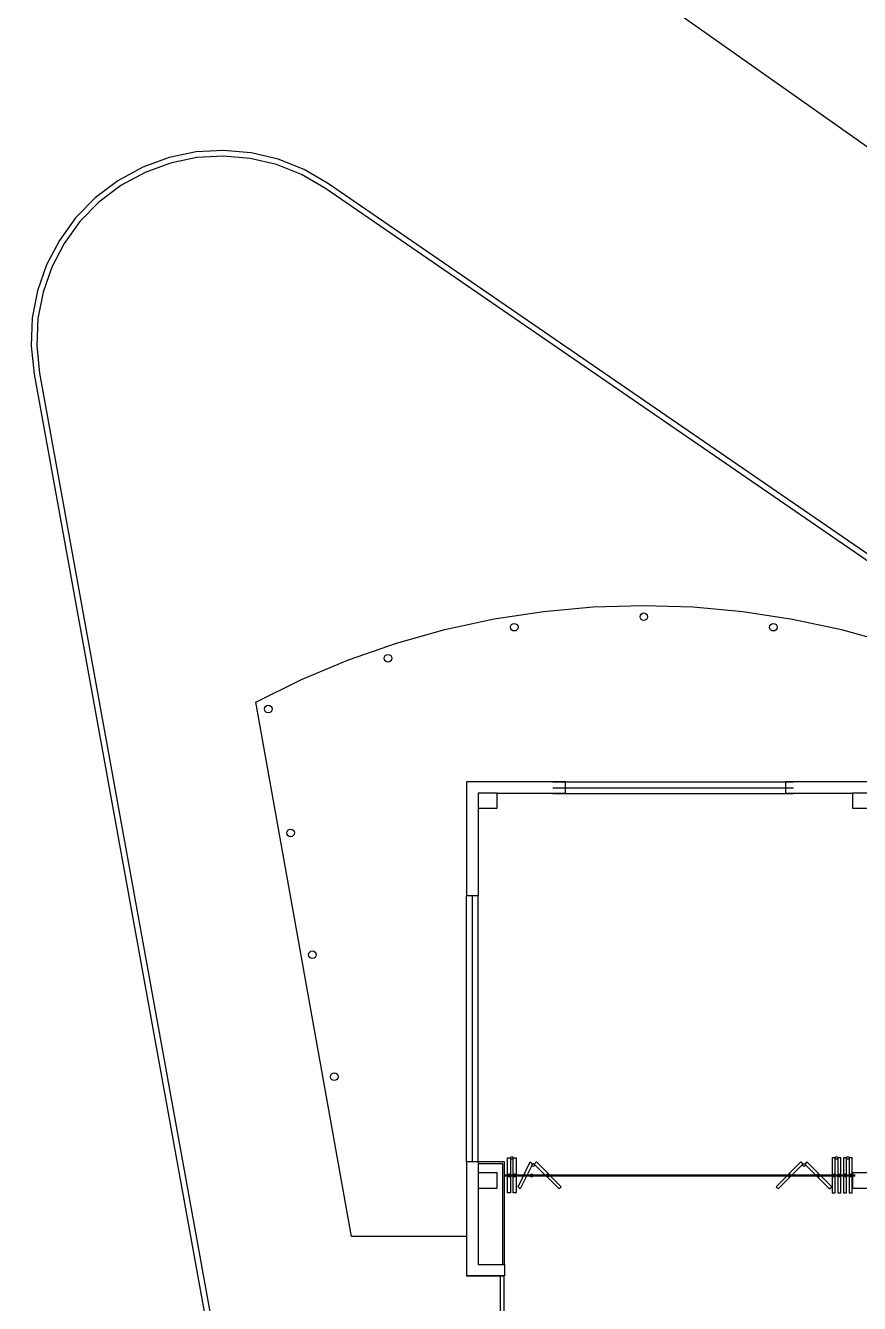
# Model space of a CAD drawing. Header units: metres. Extents: x 2 to 323, y -2 to 254.
# Drawn here: x 55.29 to 77.23, y 164.32 to 197.96 of the extents above; entities that cross this region are included whole.
import ezdxf

# ---------------------------------------------------------------- set-up
doc = ezdxf.new("R2010")
doc.units = ezdxf.units.M
for name, color, linetype in [('0-CARPINTERIAS', 7, 'Continuous'), ('0-EST CORTE', 7, 'Continuous'), ('0-MUROS EXISTENTES', 7, 'Continuous'), ('0-PROYECCIONES', 7, 'Continuous'), ('0-VISTA-005', 7, 'Continuous'), ('0-VISTA-010', 7, 'Continuous')]:
    doc.layers.add(name, color=color, linetype=linetype)

msp = doc.modelspace()

# ---------------------------------------------------------------- linework, layer by layer
at = {"layer": '0-CARPINTERIAS'}
for p, q in [((67.896, 167.708), (77.116, 167.708)), ((67.896, 167.708), (77.116, 167.708)), ((67.896, 167.708), (77.116, 167.708)), ((67.896, 167.681), (77.116, 167.681)), ((67.896, 167.681), (77.116, 167.681)), ((67.896, 167.681), (77.116, 167.681))]:
    msp.add_line(p, q, dxfattribs=at)
for points in [[(68.049, 167.233), (67.971, 167.233), (67.971, 168.155), (68.049, 168.155), (68.049, 167.233)], [(68.049, 167.233), (67.971, 167.233), (67.971, 168.155), (68.049, 168.155), (68.049, 167.233)], [(68.049, 167.233), (67.971, 167.233), (67.971, 168.155), (68.049, 168.155), (68.049, 167.233)], [(68.12, 168.155), (68.117, 168.141), (68.109, 168.13), (68.098, 168.123), (68.084, 168.12), (68.071, 168.123), (68.059, 168.13), (68.052, 168.141), (68.049, 168.155), (68.052, 168.169), (68.059, 168.18), (68.071, 168.188), (68.084, 168.191), (68.098, 168.188), (68.109, 168.18), (68.117, 168.169), (68.12, 168.155)], [(68.12, 168.155), (68.117, 168.141), (68.109, 168.13), (68.098, 168.123), (68.084, 168.12), (68.071, 168.123), (68.059, 168.13), (68.052, 168.141), (68.049, 168.155), (68.052, 168.169), (68.059, 168.18), (68.071, 168.188), (68.084, 168.191), (68.098, 168.188), (68.109, 168.18), (68.117, 168.169), (68.12, 168.155)], [(68.12, 168.155), (68.117, 168.141), (68.109, 168.13), (68.098, 168.123), (68.084, 168.12), (68.071, 168.123), (68.059, 168.13), (68.052, 168.141), (68.049, 168.155), (68.052, 168.169), (68.059, 168.18), (68.071, 168.188), (68.084, 168.191), (68.098, 168.188), (68.109, 168.18), (68.117, 168.169), (68.12, 168.155)], [(68.198, 167.233), (68.12, 167.233), (68.12, 168.155), (68.198, 168.155), (68.198, 167.233)], [(68.198, 167.233), (68.12, 167.233), (68.12, 168.155), (68.198, 168.155), (68.198, 167.233)], [(68.198, 167.233), (68.12, 167.233), (68.12, 168.155), (68.198, 168.155), (68.198, 167.233)], [(68.305, 167.341), (68.25, 167.396), (68.57, 168.048), (68.625, 167.993), (68.305, 167.341)], [(68.305, 167.341), (68.25, 167.396), (68.57, 168.048), (68.625, 167.993), (68.305, 167.341)], [(68.305, 167.341), (68.25, 167.396), (68.57, 168.048), (68.625, 167.993), (68.305, 167.341)], [(68.685, 167.968), (68.682, 167.954), (68.675, 167.943), (68.664, 167.935), (68.65, 167.932), (68.636, 167.935), (68.625, 167.943), (68.617, 167.954), (68.615, 167.968), (68.617, 167.981), (68.625, 167.993), (68.636, 168), (68.65, 168.003), (68.664, 168), (68.675, 167.993), (68.682, 167.981), (68.685, 167.968)], [(68.685, 167.968), (68.682, 167.954), (68.675, 167.943), (68.664, 167.935), (68.65, 167.932), (68.636, 167.935), (68.625, 167.943), (68.617, 167.954), (68.615, 167.968), (68.617, 167.981), (68.625, 167.993), (68.636, 168), (68.65, 168.003), (68.664, 168), (68.675, 167.993), (68.682, 167.981), (68.685, 167.968)], [(68.685, 167.968), (68.682, 167.954), (68.675, 167.943), (68.664, 167.935), (68.65, 167.932), (68.636, 167.935), (68.625, 167.943), (68.617, 167.954), (68.615, 167.968), (68.617, 167.981), (68.625, 167.993), (68.636, 168), (68.65, 168.003), (68.664, 168), (68.675, 167.993), (68.682, 167.981), (68.685, 167.968)], [(69.327, 167.341), (69.382, 167.396), (68.73, 168.048), (68.675, 167.993), (69.327, 167.341)], [(69.327, 167.341), (69.382, 167.396), (68.73, 168.048), (68.675, 167.993), (69.327, 167.341)], [(69.327, 167.341), (69.382, 167.396), (68.73, 168.048), (68.675, 167.993), (69.327, 167.341)], [(75.092, 167.341), (75.037, 167.396), (75.689, 168.048), (75.744, 167.993), (75.092, 167.341)], [(75.092, 167.341), (75.037, 167.396), (75.689, 168.048), (75.744, 167.993), (75.092, 167.341)], [(75.092, 167.341), (75.037, 167.396), (75.689, 168.048), (75.744, 167.993), (75.092, 167.341)], [(75.804, 167.968), (75.801, 167.954), (75.794, 167.943), (75.783, 167.935), (75.769, 167.932), (75.755, 167.935), (75.744, 167.943), (75.736, 167.954), (75.734, 167.968), (75.736, 167.981), (75.744, 167.993), (75.755, 168), (75.769, 168.003), (75.783, 168), (75.794, 167.993), (75.801, 167.981), (75.804, 167.968)], [(75.804, 167.968), (75.801, 167.954), (75.794, 167.943), (75.783, 167.935), (75.769, 167.932), (75.755, 167.935), (75.744, 167.943), (75.736, 167.954), (75.734, 167.968), (75.736, 167.981), (75.744, 167.993), (75.755, 168), (75.769, 168.003), (75.783, 168), (75.794, 167.993), (75.801, 167.981), (75.804, 167.968)], [(75.804, 167.968), (75.801, 167.954), (75.794, 167.943), (75.783, 167.935), (75.769, 167.932), (75.755, 167.935), (75.744, 167.943), (75.736, 167.954), (75.734, 167.968), (75.736, 167.981), (75.744, 167.993), (75.755, 168), (75.769, 168.003), (75.783, 168), (75.794, 167.993), (75.801, 167.981), (75.804, 167.968)], [(76.446, 167.341), (76.501, 167.396), (75.849, 168.048), (75.794, 167.993), (76.446, 167.341)], [(76.446, 167.341), (76.501, 167.396), (75.849, 168.048), (75.794, 167.993), (76.446, 167.341)], [(76.446, 167.341), (76.501, 167.396), (75.849, 168.048), (75.794, 167.993), (76.446, 167.341)], [(76.517, 167.233), (76.595, 167.233), (76.595, 168.155), (76.517, 168.155), (76.517, 167.233)], [(76.517, 167.233), (76.595, 167.233), (76.595, 168.155), (76.517, 168.155), (76.517, 167.233)], [(76.517, 167.233), (76.595, 167.233), (76.595, 168.155), (76.517, 168.155), (76.517, 167.233)], [(76.665, 168.155), (76.663, 168.141), (76.655, 168.13), (76.644, 168.123), (76.63, 168.12), (76.616, 168.123), (76.605, 168.13), (76.598, 168.141), (76.595, 168.155), (76.598, 168.169), (76.605, 168.18), (76.616, 168.188), (76.63, 168.191), (76.644, 168.188), (76.655, 168.18), (76.663, 168.169), (76.665, 168.155)], [(76.665, 168.155), (76.663, 168.141), (76.655, 168.13), (76.644, 168.123), (76.63, 168.12), (76.616, 168.123), (76.605, 168.13), (76.598, 168.141), (76.595, 168.155), (76.598, 168.169), (76.605, 168.18), (76.616, 168.188), (76.63, 168.191), (76.644, 168.188), (76.655, 168.18), (76.663, 168.169), (76.665, 168.155)], [(76.665, 168.155), (76.663, 168.141), (76.655, 168.13), (76.644, 168.123), (76.63, 168.12), (76.616, 168.123), (76.605, 168.13), (76.598, 168.141), (76.595, 168.155), (76.598, 168.169), (76.605, 168.18), (76.616, 168.188), (76.63, 168.191), (76.644, 168.188), (76.655, 168.18), (76.663, 168.169), (76.665, 168.155)], [(76.665, 167.233), (76.743, 167.233), (76.743, 168.155), (76.665, 168.155), (76.665, 167.233)], [(76.665, 167.233), (76.743, 167.233), (76.743, 168.155), (76.665, 168.155), (76.665, 167.233)], [(76.665, 167.233), (76.743, 167.233), (76.743, 168.155), (76.665, 168.155), (76.665, 167.233)], [(76.814, 167.233), (76.892, 167.233), (76.892, 168.155), (76.814, 168.155), (76.814, 167.233)], [(76.814, 167.233), (76.892, 167.233), (76.892, 168.155), (76.814, 168.155), (76.814, 167.233)], [(76.814, 167.233), (76.892, 167.233), (76.892, 168.155), (76.814, 168.155), (76.814, 167.233)], [(76.963, 168.155), (76.96, 168.141), (76.952, 168.13), (76.941, 168.123), (76.927, 168.12), (76.914, 168.123), (76.902, 168.13), (76.895, 168.141), (76.892, 168.155), (76.895, 168.169), (76.902, 168.18), (76.914, 168.188), (76.927, 168.191), (76.941, 168.188), (76.952, 168.18), (76.96, 168.169), (76.963, 168.155)], [(76.963, 168.155), (76.96, 168.141), (76.952, 168.13), (76.941, 168.123), (76.927, 168.12), (76.914, 168.123), (76.902, 168.13), (76.895, 168.141), (76.892, 168.155), (76.895, 168.169), (76.902, 168.18), (76.914, 168.188), (76.927, 168.191), (76.941, 168.188), (76.952, 168.18), (76.96, 168.169), (76.963, 168.155)], [(76.963, 168.155), (76.96, 168.141), (76.952, 168.13), (76.941, 168.123), (76.927, 168.12), (76.914, 168.123), (76.902, 168.13), (76.895, 168.141), (76.892, 168.155), (76.895, 168.169), (76.902, 168.18), (76.914, 168.188), (76.927, 168.191), (76.941, 168.188), (76.952, 168.18), (76.96, 168.169), (76.963, 168.155)], [(76.963, 167.233), (77.041, 167.233), (77.041, 168.155), (76.963, 168.155), (76.963, 167.233)], [(76.963, 167.233), (77.041, 167.233), (77.041, 168.155), (76.963, 168.155), (76.963, 167.233)], [(76.963, 167.233), (77.041, 167.233), (77.041, 168.155), (76.963, 168.155), (76.963, 167.233)], [(68.049, 167.694), (68.046, 167.679), (68.038, 167.667), (68.025, 167.658), (68.01, 167.655), (67.995, 167.658), (67.983, 167.667), (67.974, 167.679), (67.971, 167.694), (67.974, 167.709), (67.983, 167.722), (67.995, 167.73), (68.01, 167.733), (68.025, 167.73), (68.038, 167.722), (68.046, 167.709), (68.049, 167.694)], [(68.049, 167.694), (68.046, 167.679), (68.038, 167.667), (68.025, 167.658), (68.01, 167.655), (67.995, 167.658), (67.983, 167.667), (67.974, 167.679), (67.971, 167.694), (67.974, 167.709), (67.983, 167.722), (67.995, 167.73), (68.01, 167.733), (68.025, 167.73), (68.038, 167.722), (68.046, 167.709), (68.049, 167.694)], [(68.049, 167.694), (68.046, 167.679), (68.038, 167.667), (68.025, 167.658), (68.01, 167.655), (67.995, 167.658), (67.983, 167.667), (67.974, 167.679), (67.971, 167.694), (67.974, 167.709), (67.983, 167.722), (67.995, 167.73), (68.01, 167.733), (68.025, 167.73), (68.038, 167.722), (68.046, 167.709), (68.049, 167.694)], [(68.198, 167.694), (68.195, 167.679), (68.186, 167.667), (68.174, 167.658), (68.159, 167.655), (68.144, 167.658), (68.131, 167.667), (68.123, 167.679), (68.12, 167.694), (68.123, 167.709), (68.131, 167.722), (68.144, 167.73), (68.159, 167.733), (68.174, 167.73), (68.186, 167.722), (68.195, 167.709), (68.198, 167.694)], [(68.198, 167.694), (68.195, 167.679), (68.186, 167.667), (68.174, 167.658), (68.159, 167.655), (68.144, 167.658), (68.131, 167.667), (68.123, 167.679), (68.12, 167.694), (68.123, 167.709), (68.131, 167.722), (68.144, 167.73), (68.159, 167.733), (68.174, 167.73), (68.186, 167.722), (68.195, 167.709), (68.198, 167.694)], [(68.198, 167.694), (68.195, 167.679), (68.186, 167.667), (68.174, 167.658), (68.159, 167.655), (68.144, 167.658), (68.131, 167.667), (68.123, 167.679), (68.12, 167.694), (68.123, 167.709), (68.131, 167.722), (68.144, 167.73), (68.159, 167.733), (68.174, 167.73), (68.186, 167.722), (68.195, 167.709), (68.198, 167.694)], [(68.643, 167.694), (68.64, 167.679), (68.631, 167.667), (68.619, 167.658), (68.604, 167.655), (68.589, 167.658), (68.576, 167.667), (68.568, 167.679), (68.565, 167.694), (68.568, 167.709), (68.576, 167.722), (68.589, 167.73), (68.604, 167.733), (68.619, 167.73), (68.631, 167.722), (68.64, 167.709), (68.643, 167.694)], [(68.643, 167.694), (68.64, 167.679), (68.631, 167.667), (68.619, 167.658), (68.604, 167.655), (68.589, 167.658), (68.576, 167.667), (68.568, 167.679), (68.565, 167.694), (68.568, 167.709), (68.576, 167.722), (68.589, 167.73), (68.604, 167.733), (68.619, 167.73), (68.631, 167.722), (68.64, 167.709), (68.643, 167.694)], [(68.643, 167.694), (68.64, 167.679), (68.631, 167.667), (68.619, 167.658), (68.604, 167.655), (68.589, 167.658), (68.576, 167.667), (68.568, 167.679), (68.565, 167.694), (68.568, 167.709), (68.576, 167.722), (68.589, 167.73), (68.604, 167.733), (68.619, 167.73), (68.631, 167.722), (68.64, 167.709), (68.643, 167.694)], [(69.067, 167.694), (69.064, 167.679), (69.056, 167.667), (69.044, 167.658), (69.028, 167.655), (69.013, 167.658), (69.001, 167.667), (68.992, 167.679), (68.989, 167.694), (68.992, 167.709), (69.001, 167.722), (69.013, 167.73), (69.028, 167.733), (69.044, 167.73), (69.056, 167.722), (69.064, 167.709), (69.067, 167.694)], [(69.067, 167.694), (69.064, 167.679), (69.056, 167.667), (69.044, 167.658), (69.028, 167.655), (69.013, 167.658), (69.001, 167.667), (68.992, 167.679), (68.989, 167.694), (68.992, 167.709), (69.001, 167.722), (69.013, 167.73), (69.028, 167.733), (69.044, 167.73), (69.056, 167.722), (69.064, 167.709), (69.067, 167.694)], [(69.067, 167.694), (69.064, 167.679), (69.056, 167.667), (69.044, 167.658), (69.028, 167.655), (69.013, 167.658), (69.001, 167.667), (68.992, 167.679), (68.989, 167.694), (68.992, 167.709), (69.001, 167.722), (69.013, 167.73), (69.028, 167.733), (69.044, 167.73), (69.056, 167.722), (69.064, 167.709), (69.067, 167.694)], [(75.429, 167.694), (75.425, 167.679), (75.417, 167.667), (75.405, 167.658), (75.39, 167.655), (75.374, 167.658), (75.362, 167.667), (75.354, 167.679), (75.351, 167.694), (75.354, 167.709), (75.362, 167.722), (75.374, 167.73), (75.39, 167.733), (75.405, 167.73), (75.417, 167.722), (75.425, 167.709), (75.429, 167.694)], [(75.429, 167.694), (75.425, 167.679), (75.417, 167.667), (75.405, 167.658), (75.39, 167.655), (75.374, 167.658), (75.362, 167.667), (75.354, 167.679), (75.351, 167.694), (75.354, 167.709), (75.362, 167.722), (75.374, 167.73), (75.39, 167.733), (75.405, 167.73), (75.417, 167.722), (75.425, 167.709), (75.429, 167.694)], [(75.429, 167.694), (75.425, 167.679), (75.417, 167.667), (75.405, 167.658), (75.39, 167.655), (75.374, 167.658), (75.362, 167.667), (75.354, 167.679), (75.351, 167.694), (75.354, 167.709), (75.362, 167.722), (75.374, 167.73), (75.39, 167.733), (75.405, 167.73), (75.417, 167.722), (75.425, 167.709), (75.429, 167.694)], [(76.189, 167.694), (76.186, 167.679), (76.177, 167.667), (76.165, 167.658), (76.15, 167.655), (76.134, 167.658), (76.122, 167.667), (76.114, 167.679), (76.111, 167.694), (76.114, 167.709), (76.122, 167.722), (76.134, 167.73), (76.15, 167.733), (76.165, 167.73), (76.177, 167.722), (76.186, 167.709), (76.189, 167.694)], [(76.189, 167.694), (76.186, 167.679), (76.177, 167.667), (76.165, 167.658), (76.15, 167.655), (76.134, 167.658), (76.122, 167.667), (76.114, 167.679), (76.111, 167.694), (76.114, 167.709), (76.122, 167.722), (76.134, 167.73), (76.15, 167.733), (76.165, 167.73), (76.177, 167.722), (76.186, 167.709), (76.189, 167.694)], [(76.189, 167.694), (76.186, 167.679), (76.177, 167.667), (76.165, 167.658), (76.15, 167.655), (76.134, 167.658), (76.122, 167.667), (76.114, 167.679), (76.111, 167.694), (76.114, 167.709), (76.122, 167.722), (76.134, 167.73), (76.15, 167.733), (76.165, 167.73), (76.177, 167.722), (76.186, 167.709), (76.189, 167.694)], [(76.595, 167.694), (76.592, 167.679), (76.583, 167.667), (76.571, 167.658), (76.556, 167.655), (76.541, 167.658), (76.528, 167.667), (76.52, 167.679), (76.517, 167.694), (76.52, 167.709), (76.528, 167.722), (76.541, 167.73), (76.556, 167.733), (76.571, 167.73), (76.583, 167.722), (76.592, 167.709), (76.595, 167.694)], [(76.595, 167.694), (76.592, 167.679), (76.583, 167.667), (76.571, 167.658), (76.556, 167.655), (76.541, 167.658), (76.528, 167.667), (76.52, 167.679), (76.517, 167.694), (76.52, 167.709), (76.528, 167.722), (76.541, 167.73), (76.556, 167.733), (76.571, 167.73), (76.583, 167.722), (76.592, 167.709), (76.595, 167.694)], [(76.595, 167.694), (76.592, 167.679), (76.583, 167.667), (76.571, 167.658), (76.556, 167.655), (76.541, 167.658), (76.528, 167.667), (76.52, 167.679), (76.517, 167.694), (76.52, 167.709), (76.528, 167.722), (76.541, 167.73), (76.556, 167.733), (76.571, 167.73), (76.583, 167.722), (76.592, 167.709), (76.595, 167.694)], [(76.743, 167.694), (76.74, 167.679), (76.732, 167.667), (76.72, 167.658), (76.704, 167.655), (76.689, 167.658), (76.677, 167.667), (76.668, 167.679), (76.665, 167.694), (76.668, 167.709), (76.677, 167.722), (76.689, 167.73), (76.704, 167.733), (76.72, 167.73), (76.732, 167.722), (76.74, 167.709), (76.743, 167.694)], [(76.743, 167.694), (76.74, 167.679), (76.732, 167.667), (76.72, 167.658), (76.704, 167.655), (76.689, 167.658), (76.677, 167.667), (76.668, 167.679), (76.665, 167.694), (76.668, 167.709), (76.677, 167.722), (76.689, 167.73), (76.704, 167.733), (76.72, 167.73), (76.732, 167.722), (76.74, 167.709), (76.743, 167.694)], [(76.743, 167.694), (76.74, 167.679), (76.732, 167.667), (76.72, 167.658), (76.704, 167.655), (76.689, 167.658), (76.677, 167.667), (76.668, 167.679), (76.665, 167.694), (76.668, 167.709), (76.677, 167.722), (76.689, 167.73), (76.704, 167.733), (76.72, 167.73), (76.732, 167.722), (76.74, 167.709), (76.743, 167.694)], [(76.892, 167.694), (76.889, 167.679), (76.881, 167.667), (76.868, 167.658), (76.853, 167.655), (76.838, 167.658), (76.825, 167.667), (76.817, 167.679), (76.814, 167.694), (76.817, 167.709), (76.825, 167.722), (76.838, 167.73), (76.853, 167.733), (76.868, 167.73), (76.881, 167.722), (76.889, 167.709), (76.892, 167.694)], [(76.892, 167.694), (76.889, 167.679), (76.881, 167.667), (76.868, 167.658), (76.853, 167.655), (76.838, 167.658), (76.825, 167.667), (76.817, 167.679), (76.814, 167.694), (76.817, 167.709), (76.825, 167.722), (76.838, 167.73), (76.853, 167.733), (76.868, 167.73), (76.881, 167.722), (76.889, 167.709), (76.892, 167.694)], [(76.892, 167.694), (76.889, 167.679), (76.881, 167.667), (76.868, 167.658), (76.853, 167.655), (76.838, 167.658), (76.825, 167.667), (76.817, 167.679), (76.814, 167.694), (76.817, 167.709), (76.825, 167.722), (76.838, 167.73), (76.853, 167.733), (76.868, 167.73), (76.881, 167.722), (76.889, 167.709), (76.892, 167.694)], [(77.041, 167.694), (77.038, 167.679), (77.029, 167.667), (77.017, 167.658), (77.002, 167.655), (76.986, 167.658), (76.974, 167.667), (76.966, 167.679), (76.963, 167.694), (76.966, 167.709), (76.974, 167.722), (76.986, 167.73), (77.002, 167.733), (77.017, 167.73), (77.029, 167.722), (77.038, 167.709), (77.041, 167.694)], [(77.041, 167.694), (77.038, 167.679), (77.029, 167.667), (77.017, 167.658), (77.002, 167.655), (76.986, 167.658), (76.974, 167.667), (76.966, 167.679), (76.963, 167.694), (76.966, 167.709), (76.974, 167.722), (76.986, 167.73), (77.002, 167.733), (77.017, 167.73), (77.029, 167.722), (77.038, 167.709), (77.041, 167.694)], [(77.041, 167.694), (77.038, 167.679), (77.029, 167.667), (77.017, 167.658), (77.002, 167.655), (76.986, 167.658), (76.974, 167.667), (76.966, 167.679), (76.963, 167.694), (76.966, 167.709), (76.974, 167.722), (76.986, 167.73), (77.002, 167.733), (77.017, 167.73), (77.029, 167.722), (77.038, 167.709), (77.041, 167.694)]]:
    msp.add_lwpolyline(points, close=True, dxfattribs=at)
at = {"layer": '0-EST CORTE'}
for points in [[(67.196, 177.361), (67.696, 177.361), (67.696, 177.761), (67.196, 177.761), (67.196, 177.361)], [(67.196, 177.361), (67.696, 177.361), (67.696, 177.761), (67.196, 177.761), (67.196, 177.361)], [(77.046, 177.361), (77.546, 177.361), (77.546, 177.761), (77.046, 177.761), (77.046, 177.361)], [(77.046, 177.361), (77.546, 177.361), (77.546, 177.761), (77.046, 177.761), (77.046, 177.361)], [(67.196, 167.361), (67.696, 167.361), (67.696, 167.761), (67.196, 167.761), (67.196, 167.361)], [(67.196, 167.361), (67.696, 167.361), (67.696, 167.761), (67.196, 167.761), (67.196, 167.361)], [(77.046, 167.361), (77.546, 167.361), (77.546, 167.761), (77.046, 167.761), (77.046, 167.361)], [(77.046, 167.361), (77.546, 167.361), (77.546, 167.761), (77.046, 167.761), (77.046, 167.361)]]:
    msp.add_lwpolyline(points, close=True, dxfattribs=at)
at = {"layer": '0-MUROS EXISTENTES'}
for p, q in [((66.896, 178.052), (66.896, 175.052)), ((69.496, 178.052), (66.896, 178.052)), ((66.896, 178.052), (66.896, 175.052)), ((69.496, 178.052), (66.896, 178.052)), ((66.896, 178.052), (66.896, 175.052)), ((69.496, 178.052), (66.896, 178.052)), ((69.496, 177.752), (69.496, 178.052)), ((69.496, 177.752), (69.496, 178.052)), ((69.496, 177.752), (69.496, 178.052)), ((77.846, 178.052), (75.296, 178.052)), ((75.296, 177.752), (75.296, 178.052)), ((77.846, 178.052), (75.296, 178.052)), ((75.296, 177.752), (75.296, 178.052)), ((77.846, 178.052), (75.296, 178.052)), ((75.296, 177.752), (75.296, 178.052)), ((67.196, 177.752), (67.196, 175.052)), ((67.196, 177.752), (67.196, 175.052)), ((67.196, 177.752), (67.196, 175.052)), ((69.496, 177.752), (67.696, 177.752)), ((69.496, 177.752), (67.696, 177.752)), ((69.496, 177.752), (67.696, 177.752)), ((77.046, 177.752), (75.296, 177.752)), ((77.046, 177.752), (75.296, 177.752)), ((77.046, 177.752), (75.296, 177.752)), ((67.196, 175.052), (66.896, 175.052)), ((67.196, 175.052), (66.896, 175.052)), ((67.196, 175.052), (66.896, 175.052)), ((66.896, 168.052), (66.896, 165.052)), ((67.196, 168.052), (66.896, 168.052)), ((66.896, 168.052), (66.896, 165.052)), ((67.196, 168.052), (66.896, 168.052)), ((66.896, 168.052), (66.896, 165.052)), ((67.196, 168.052), (66.896, 168.052)), ((67.196, 168.052), (67.196, 165.352)), ((67.196, 168.052), (67.196, 165.352)), ((67.196, 168.052), (67.196, 165.352)), ((67.196, 165.352), (67.896, 165.352)), ((67.196, 165.352), (67.896, 165.352)), ((67.196, 165.352), (67.896, 165.352)), ((67.896, 165.352), (67.896, 165.052)), ((67.896, 165.352), (67.896, 165.052)), ((67.896, 165.352), (67.896, 165.052)), ((66.896, 165.052), (67.896, 165.052)), ((67.896, 165.052), (66.896, 165.052)), ((66.896, 165.052), (67.896, 165.052)), ((67.896, 165.052), (66.896, 165.052)), ((66.896, 165.052), (67.896, 165.052)), ((67.896, 165.052), (66.896, 165.052))]:
    msp.add_line(p, q, dxfattribs=at)
for points in [[(71.658, 182.4), (71.65, 182.361), (71.629, 182.329), (71.597, 182.308), (71.558, 182.3), (71.519, 182.308), (71.487, 182.329), (71.466, 182.361), (71.458, 182.4), (71.466, 182.439), (71.487, 182.471), (71.519, 182.492), (71.558, 182.5), (71.597, 182.492), (71.629, 182.471), (71.65, 182.439), (71.658, 182.4)], [(71.658, 182.4), (71.65, 182.361), (71.629, 182.329), (71.597, 182.308), (71.558, 182.3), (71.519, 182.308), (71.487, 182.329), (71.466, 182.361), (71.458, 182.4), (71.466, 182.439), (71.487, 182.471), (71.519, 182.492), (71.558, 182.5), (71.597, 182.492), (71.629, 182.471), (71.65, 182.439), (71.658, 182.4)], [(71.658, 182.4), (71.65, 182.361), (71.629, 182.329), (71.597, 182.308), (71.558, 182.3), (71.519, 182.308), (71.487, 182.329), (71.466, 182.361), (71.458, 182.4), (71.466, 182.439), (71.487, 182.471), (71.519, 182.492), (71.558, 182.5), (71.597, 182.492), (71.629, 182.471), (71.65, 182.439), (71.658, 182.4)], [(68.248, 182.126), (68.24, 182.087), (68.219, 182.055), (68.187, 182.034), (68.148, 182.026), (68.109, 182.034), (68.077, 182.055), (68.056, 182.087), (68.048, 182.126), (68.056, 182.165), (68.077, 182.197), (68.109, 182.218), (68.148, 182.226), (68.187, 182.218), (68.219, 182.197), (68.24, 182.165), (68.248, 182.126)], [(68.248, 182.126), (68.24, 182.087), (68.219, 182.055), (68.187, 182.034), (68.148, 182.026), (68.109, 182.034), (68.077, 182.055), (68.056, 182.087), (68.048, 182.126), (68.056, 182.165), (68.077, 182.197), (68.109, 182.218), (68.148, 182.226), (68.187, 182.218), (68.219, 182.197), (68.24, 182.165), (68.248, 182.126)], [(68.248, 182.126), (68.24, 182.087), (68.219, 182.055), (68.187, 182.034), (68.148, 182.026), (68.109, 182.034), (68.077, 182.055), (68.056, 182.087), (68.048, 182.126), (68.056, 182.165), (68.077, 182.197), (68.109, 182.218), (68.148, 182.226), (68.187, 182.218), (68.219, 182.197), (68.24, 182.165), (68.248, 182.126)], [(75.068, 182.126), (75.06, 182.087), (75.039, 182.055), (75.007, 182.034), (74.968, 182.026), (74.929, 182.034), (74.897, 182.055), (74.876, 182.087), (74.868, 182.126), (74.876, 182.165), (74.897, 182.197), (74.929, 182.218), (74.968, 182.226), (75.007, 182.218), (75.039, 182.197), (75.06, 182.165), (75.068, 182.126)], [(75.068, 182.126), (75.06, 182.087), (75.039, 182.055), (75.007, 182.034), (74.968, 182.026), (74.929, 182.034), (74.897, 182.055), (74.876, 182.087), (74.868, 182.126), (74.876, 182.165), (74.897, 182.197), (74.929, 182.218), (74.968, 182.226), (75.007, 182.218), (75.039, 182.197), (75.06, 182.165), (75.068, 182.126)], [(75.068, 182.126), (75.06, 182.087), (75.039, 182.055), (75.007, 182.034), (74.968, 182.026), (74.929, 182.034), (74.897, 182.055), (74.876, 182.087), (74.868, 182.126), (74.876, 182.165), (74.897, 182.197), (74.929, 182.218), (74.968, 182.226), (75.007, 182.218), (75.039, 182.197), (75.06, 182.165), (75.068, 182.126)], [(64.926, 181.309), (64.918, 181.27), (64.897, 181.239), (64.865, 181.217), (64.826, 181.209), (64.787, 181.217), (64.756, 181.239), (64.734, 181.27), (64.726, 181.309), (64.734, 181.348), (64.756, 181.38), (64.787, 181.401), (64.826, 181.409), (64.865, 181.401), (64.897, 181.38), (64.918, 181.348), (64.926, 181.309)], [(64.926, 181.309), (64.918, 181.27), (64.897, 181.239), (64.865, 181.217), (64.826, 181.209), (64.787, 181.217), (64.756, 181.239), (64.734, 181.27), (64.726, 181.309), (64.734, 181.348), (64.756, 181.38), (64.787, 181.401), (64.826, 181.409), (64.865, 181.401), (64.897, 181.38), (64.918, 181.348), (64.926, 181.309)], [(64.926, 181.309), (64.918, 181.27), (64.897, 181.239), (64.865, 181.217), (64.826, 181.209), (64.787, 181.217), (64.756, 181.239), (64.734, 181.27), (64.726, 181.309), (64.734, 181.348), (64.756, 181.38), (64.787, 181.401), (64.826, 181.409), (64.865, 181.401), (64.897, 181.38), (64.918, 181.348), (64.926, 181.309)], [(61.778, 179.971), (61.77, 179.933), (61.749, 179.901), (61.717, 179.879), (61.678, 179.871), (61.639, 179.879), (61.607, 179.901), (61.586, 179.933), (61.578, 179.971), (61.586, 180.01), (61.607, 180.042), (61.639, 180.064), (61.678, 180.071), (61.717, 180.064), (61.749, 180.042), (61.77, 180.01), (61.778, 179.971)], [(61.778, 179.971), (61.77, 179.933), (61.749, 179.901), (61.717, 179.879), (61.678, 179.871), (61.639, 179.879), (61.607, 179.901), (61.586, 179.933), (61.578, 179.971), (61.586, 180.01), (61.607, 180.042), (61.639, 180.064), (61.678, 180.071), (61.717, 180.064), (61.749, 180.042), (61.77, 180.01), (61.778, 179.971)], [(61.778, 179.971), (61.77, 179.933), (61.749, 179.901), (61.717, 179.879), (61.678, 179.871), (61.639, 179.879), (61.607, 179.901), (61.586, 179.933), (61.578, 179.971), (61.586, 180.01), (61.607, 180.042), (61.639, 180.064), (61.678, 180.071), (61.717, 180.064), (61.749, 180.042), (61.77, 180.01), (61.778, 179.971)], [(62.362, 176.711), (62.354, 176.673), (62.333, 176.641), (62.301, 176.619), (62.262, 176.611), (62.223, 176.619), (62.191, 176.641), (62.17, 176.673), (62.162, 176.711), (62.17, 176.75), (62.191, 176.782), (62.223, 176.804), (62.262, 176.811), (62.301, 176.804), (62.333, 176.782), (62.354, 176.75), (62.362, 176.711)], [(62.362, 176.711), (62.354, 176.673), (62.333, 176.641), (62.301, 176.619), (62.262, 176.611), (62.223, 176.619), (62.191, 176.641), (62.17, 176.673), (62.162, 176.711), (62.17, 176.75), (62.191, 176.782), (62.223, 176.804), (62.262, 176.811), (62.301, 176.804), (62.333, 176.782), (62.354, 176.75), (62.362, 176.711)], [(62.362, 176.711), (62.354, 176.673), (62.333, 176.641), (62.301, 176.619), (62.262, 176.611), (62.223, 176.619), (62.191, 176.641), (62.17, 176.673), (62.162, 176.711), (62.17, 176.75), (62.191, 176.782), (62.223, 176.804), (62.262, 176.811), (62.301, 176.804), (62.333, 176.782), (62.354, 176.75), (62.362, 176.711)], [(62.937, 173.503), (62.929, 173.464), (62.907, 173.432), (62.876, 173.411), (62.837, 173.403), (62.798, 173.411), (62.766, 173.432), (62.745, 173.464), (62.737, 173.503), (62.745, 173.542), (62.766, 173.573), (62.798, 173.595), (62.837, 173.603), (62.876, 173.595), (62.907, 173.573), (62.929, 173.542), (62.937, 173.503)], [(62.937, 173.503), (62.929, 173.464), (62.907, 173.432), (62.876, 173.411), (62.837, 173.403), (62.798, 173.411), (62.766, 173.432), (62.745, 173.464), (62.737, 173.503), (62.745, 173.542), (62.766, 173.573), (62.798, 173.595), (62.837, 173.603), (62.876, 173.595), (62.907, 173.573), (62.929, 173.542), (62.937, 173.503)], [(62.937, 173.503), (62.929, 173.464), (62.907, 173.432), (62.876, 173.411), (62.837, 173.403), (62.798, 173.411), (62.766, 173.432), (62.745, 173.464), (62.737, 173.503), (62.745, 173.542), (62.766, 173.573), (62.798, 173.595), (62.837, 173.603), (62.876, 173.595), (62.907, 173.573), (62.929, 173.542), (62.937, 173.503)], [(63.511, 170.294), (63.504, 170.255), (63.482, 170.223), (63.45, 170.202), (63.411, 170.194), (63.373, 170.202), (63.341, 170.223), (63.319, 170.255), (63.311, 170.294), (63.319, 170.333), (63.341, 170.365), (63.373, 170.386), (63.411, 170.394), (63.45, 170.386), (63.482, 170.365), (63.504, 170.333), (63.511, 170.294)], [(63.511, 170.294), (63.504, 170.255), (63.482, 170.223), (63.45, 170.202), (63.411, 170.194), (63.373, 170.202), (63.341, 170.223), (63.319, 170.255), (63.311, 170.294), (63.319, 170.333), (63.341, 170.365), (63.373, 170.386), (63.411, 170.394), (63.45, 170.386), (63.482, 170.365), (63.504, 170.333), (63.511, 170.294)], [(63.511, 170.294), (63.504, 170.255), (63.482, 170.223), (63.45, 170.202), (63.411, 170.194), (63.373, 170.202), (63.341, 170.223), (63.319, 170.255), (63.311, 170.294), (63.319, 170.333), (63.341, 170.365), (63.373, 170.386), (63.411, 170.394), (63.45, 170.386), (63.482, 170.365), (63.504, 170.333), (63.511, 170.294)]]:
    msp.add_lwpolyline(points, close=True, dxfattribs=at)
at = {"layer": '0-PROYECCIONES'}
msp.add_lwpolyline([(66.896, 166.088), (63.865, 166.088), (61.345, 180.154), (62.554, 180.751), (63.79, 181.269), (65.048, 181.707), (66.324, 182.065), (67.616, 182.343), (68.918, 182.542), (70.228, 182.661), (71.542, 182.701), (72.856, 182.661), (74.166, 182.541), (75.469, 182.341), (76.76, 182.062), (78.036, 181.704), (79.294, 181.265), (80.529, 180.747), (81.738, 180.149), (81.738, 169.994), (77.646, 169.994)], dxfattribs=at)
msp.add_lwpolyline([(66.896, 166.088), (63.865, 166.088), (61.345, 180.154), (62.554, 180.751), (63.79, 181.269), (65.048, 181.707), (66.324, 182.065), (67.616, 182.343), (68.918, 182.542), (70.228, 182.661), (71.542, 182.701), (72.856, 182.661), (74.166, 182.541), (75.469, 182.341), (76.76, 182.062), (78.036, 181.704), (79.294, 181.265), (80.529, 180.747), (81.738, 180.149), (81.738, 169.994), (77.646, 169.994)], dxfattribs=at)
at = {"layer": '0-VISTA-005'}
for p, q in [((80.451, 192.632), (39.589, 221.519)), ((69.163, 178.052), (75.496, 178.052)), ((69.163, 178.052), (75.496, 178.052)), ((69.163, 178.052), (75.496, 178.052)), ((69.163, 177.893), (75.496, 177.893)), ((69.163, 177.893), (75.496, 177.893)), ((69.163, 177.893), (75.496, 177.893)), ((69.163, 177.752), (75.496, 177.752)), ((69.163, 177.752), (75.496, 177.752)), ((69.163, 177.752), (75.496, 177.752)), ((66.896, 168.052), (66.896, 175.052)), ((66.896, 168.052), (66.896, 175.052)), ((66.896, 168.052), (66.896, 175.052)), ((67.054, 168.052), (67.054, 175.052)), ((67.054, 168.052), (67.054, 175.052)), ((67.054, 168.052), (67.054, 175.052)), ((67.196, 168.052), (67.196, 175.052)), ((67.196, 168.052), (67.196, 175.052)), ((67.196, 168.052), (67.196, 175.052)), ((67.846, 168.002), (67.19, 168.002)), ((67.846, 168.002), (67.19, 168.002)), ((67.846, 168.002), (67.19, 168.002)), ((67.896, 168.052), (67.196, 168.052)), ((67.896, 168.052), (67.196, 168.052)), ((67.896, 168.052), (67.196, 168.052)), ((67.846, 165.358), (67.846, 168.002)), ((67.846, 165.358), (67.846, 168.002)), ((67.846, 165.358), (67.846, 168.002)), ((67.896, 165.352), (67.896, 168.052)), ((67.896, 165.352), (67.896, 168.052)), ((67.896, 165.352), (67.896, 168.052)), ((67.783, 157.471), (67.783, 165.052)), ((67.783, 157.471), (67.783, 165.052)), ((67.783, 157.471), (67.783, 165.052)), ((67.883, 157.471), (67.883, 165.052)), ((67.883, 157.471), (67.883, 165.052)), ((67.883, 157.471), (67.883, 165.052))]:
    msp.add_line(p, q, dxfattribs=at)
msp.add_lwpolyline([(82.226, 180.582), (63.179, 193.675), (62.552, 194.041), (61.889, 194.305), (61.201, 194.467), (60.5, 194.528), (59.798, 194.487), (59.106, 194.344), (58.435, 194.099), (57.798, 193.751), (57.22, 193.313), (56.721, 192.802), (56.306, 192.23), (55.981, 191.606), (55.749, 190.942), (55.615, 190.248), (55.583, 189.535), (55.659, 188.813), (61.506, 156.57)], dxfattribs=at)
msp.add_lwpolyline([(82.226, 180.582), (63.179, 193.675), (62.552, 194.041), (61.889, 194.305), (61.201, 194.467), (60.5, 194.528), (59.798, 194.487), (59.106, 194.344), (58.435, 194.099), (57.798, 193.751), (57.22, 193.313), (56.721, 192.802), (56.306, 192.23), (55.981, 191.606), (55.749, 190.942), (55.615, 190.248), (55.583, 189.535), (55.659, 188.813), (61.506, 156.57)], dxfattribs=at)
msp.add_lwpolyline([(82.226, 180.582), (63.179, 193.675), (62.552, 194.041), (61.889, 194.305), (61.201, 194.467), (60.5, 194.528), (59.798, 194.487), (59.106, 194.344), (58.435, 194.099), (57.798, 193.751), (57.22, 193.313), (56.721, 192.802), (56.306, 192.23), (55.981, 191.606), (55.749, 190.942), (55.615, 190.248), (55.583, 189.535), (55.659, 188.813), (61.506, 156.57)], dxfattribs=at)
at = {"layer": '0-VISTA-010'}
msp.add_lwpolyline([(85.371, 177.33), (82.325, 180.695), (63.264, 193.799), (62.617, 194.175), (61.934, 194.448), (61.225, 194.615), (60.502, 194.678), (59.778, 194.636), (59.065, 194.488), (58.373, 194.235), (57.717, 193.877), (57.12, 193.425), (56.606, 192.899), (56.179, 192.308), (55.843, 191.666), (55.604, 190.981), (55.466, 190.266), (55.433, 189.53), (55.512, 188.786), (61.39, 156.368)], dxfattribs=at)
msp.add_lwpolyline([(85.371, 177.33), (82.325, 180.695), (63.264, 193.799), (62.617, 194.175), (61.934, 194.448), (61.225, 194.615), (60.502, 194.678), (59.778, 194.636), (59.065, 194.488), (58.373, 194.235), (57.717, 193.877), (57.12, 193.425), (56.606, 192.899), (56.179, 192.308), (55.843, 191.666), (55.604, 190.981), (55.466, 190.266), (55.433, 189.53), (55.512, 188.786), (61.39, 156.368)], dxfattribs=at)
msp.add_lwpolyline([(85.371, 177.33), (82.325, 180.695), (63.264, 193.799), (62.617, 194.175), (61.934, 194.448), (61.225, 194.615), (60.502, 194.678), (59.778, 194.636), (59.065, 194.488), (58.373, 194.235), (57.717, 193.877), (57.12, 193.425), (56.606, 192.899), (56.179, 192.308), (55.843, 191.666), (55.604, 190.981), (55.466, 190.266), (55.433, 189.53), (55.512, 188.786), (61.39, 156.368)], dxfattribs=at)

doc.saveas('drawing.dxf')
